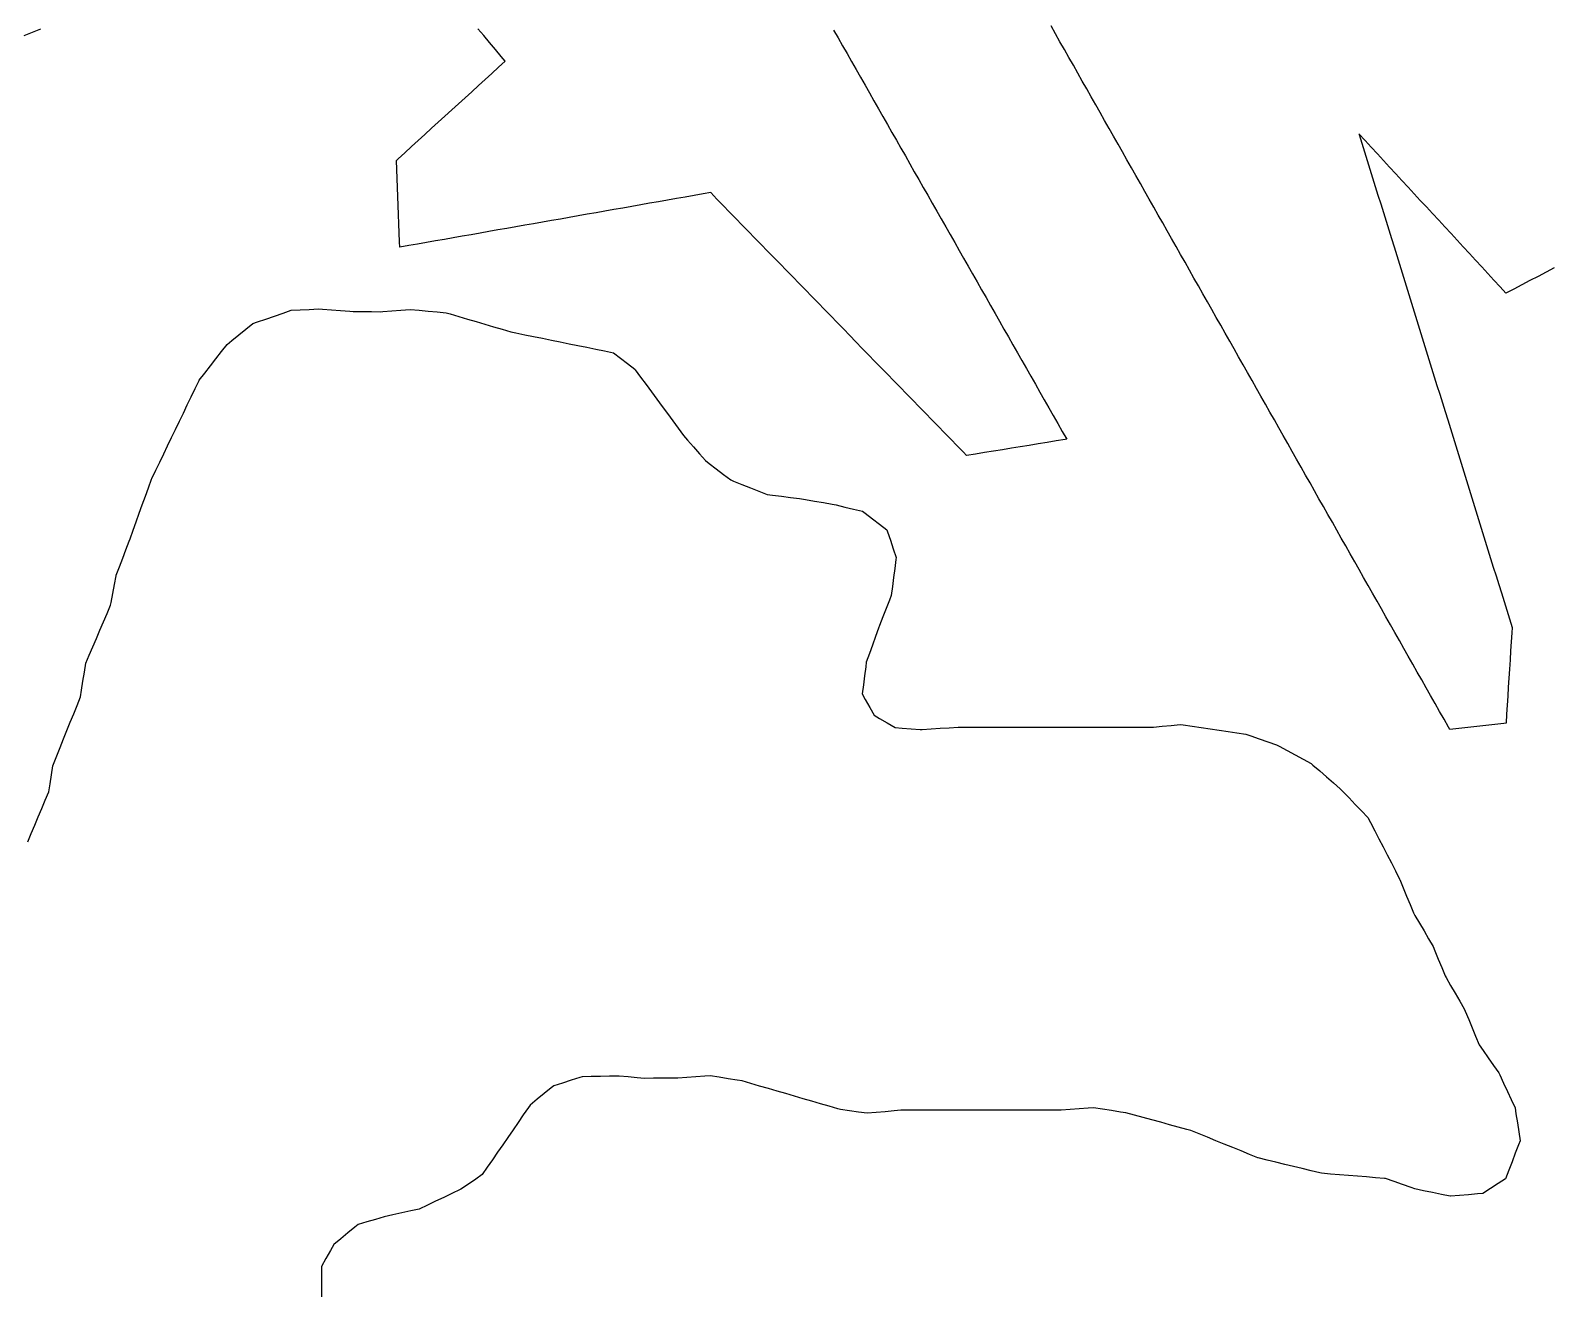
# Model space of a CAD drawing. Header units: millimetres. Extents: x 230 to 3347, y 514 to 5196.
# Drawn here: x 1375.1 to 1542.7, y 4113.9 to 4253.3 of the extents above; entities that cross this region are included whole.
import ezdxf

# ---------------------------------------------------------------- set-up
doc = ezdxf.new("R2010")
doc.units = ezdxf.units.MM
for name, color, linetype in [('ALL_HOLES', 1, 'Continuous'), ('ALL_ISLANDS', 7, 'Continuous'), ('OUTLINE_ISLAND_01', 7, 'Continuous'), ('OUTLINE_ISLAND_01_HOLE_280', 1, 'Continuous')]:
    doc.layers.add(name, color=color, linetype=linetype)

msp = doc.modelspace()

# ---------------------------------------------------------------- linework, layer by layer
at = {"layer": 'ALL_HOLES'}
msp.add_lwpolyline([(1374.7928, 4163.6803), (1375.1821, 4164.6014), (1375.5714, 4165.5225), (1375.9607, 4166.4436), (1376.35, 4167.3647), (1376.7394, 4168.2858), (1377.1287, 4169.2069), (1377.2609, 4170.0828), (1377.4102, 4171.0716), (1377.5594, 4172.0604), (1377.6384, 4172.2573), (1378.0105, 4173.1855), (1378.3827, 4174.1137), (1378.7548, 4175.0418), (1379.127, 4175.97), (1379.4992, 4176.8982), (1379.8713, 4177.8264), (1380.2435, 4178.7545), (1380.6156, 4179.6827), (1380.7357, 4180.4455), (1380.8913, 4181.4334), (1381.0468, 4182.4212), (1381.2024, 4183.409), (1381.5909, 4184.3166), (1381.9845, 4185.2359), (1382.378, 4186.1552), (1382.7716, 4187.0745), (1383.1651, 4187.9938), (1383.5587, 4188.9131), (1383.9522, 4189.8324), (1384.0073, 4190.1272), (1384.191, 4191.1102), (1384.3746, 4192.0932), (1384.5583, 4193.0761), (1384.5783, 4193.129), (1384.9321, 4194.0643), (1385.2859, 4194.9996), (1385.6397, 4195.9349), (1385.9935, 4196.8702), (1386.0928, 4197.1467), (1386.4306, 4198.0879), (1386.7685, 4199.0291), (1387.1063, 4199.9703), (1387.4442, 4200.9115), (1387.782, 4201.8527), (1388.1199, 4202.7939), (1388.4577, 4203.7351), (1388.4996, 4203.8219), (1388.9343, 4204.7225), (1389.369, 4205.6231), (1389.8036, 4206.5237), (1390.2383, 4207.4243), (1390.673, 4208.3249), (1391.1077, 4209.2254), (1391.5424, 4210.126), (1391.977, 4211.0266), (1392.4117, 4211.9272), (1392.8464, 4212.8278), (1393.2811, 4213.7284), (1393.7157, 4214.629), (1393.7334, 4214.6518), (1394.3456, 4215.4425), (1394.9577, 4216.2333), (1395.5699, 4217.024), (1396.182, 4217.8148), (1396.7941, 4218.6055), (1397.3184, 4219.0299), (1398.0956, 4219.6591), (1398.8729, 4220.2883), (1399.6501, 4220.9175), (1400.149, 4221.0912), (1401.0934, 4221.42), (1402.0378, 4221.7488), (1402.9822, 4222.0776), (1403.88, 4222.3901), (1404.8789, 4222.4378), (1405.8777, 4222.4854), (1406.8766, 4222.533), (1407.3439, 4222.4972), (1408.3409, 4222.4209), (1409.338, 4222.3445), (1410.3351, 4222.2682), (1410.7337, 4222.2638), (1411.7336, 4222.2526), (1412.7335, 4222.2415), (1413.7335, 4222.2304), (1414.004, 4222.2512), (1415.001, 4222.3281), (1415.9981, 4222.4049), (1416.9951, 4222.4817), (1416.9979, 4222.4814), (1417.9935, 4222.3873), (1418.9891, 4222.2931), (1419.9846, 4222.199), (1420.9802, 4222.1049), (1421.4225, 4221.9747), (1422.3818, 4221.6923), (1423.3411, 4221.41), (1424.3004, 4221.1277), (1425.2597, 4220.8453), (1426.2191, 4220.563), (1427.1784, 4220.2806), (1428.1377, 4219.9983), (1428.6745, 4219.889), (1429.6544, 4219.6895), (1430.6343, 4219.49), (1431.6142, 4219.2905), (1432.5941, 4219.091), (1433.574, 4218.8915), (1434.5539, 4218.692), (1435.5338, 4218.4924), (1436.5136, 4218.2929), (1437.4935, 4218.0934), (1438.4734, 4217.8939), (1439.4533, 4217.6944), (1440.2161, 4217.1063), (1441.008, 4216.4957), (1441.7999, 4215.8851), (1441.859, 4215.8046), (1442.4509, 4214.9986), (1443.0428, 4214.1926), (1443.6347, 4213.3866), (1444.2266, 4212.5805), (1444.8184, 4211.7745), (1445.4103, 4210.9685), (1446.0022, 4210.1625), (1446.5941, 4209.3565), (1447.186, 4208.5504), (1447.6228, 4208.0481), (1448.279, 4207.2935), (1448.9351, 4206.5389), (1449.5913, 4205.7843), (1450.0084, 4205.4664), (1450.8037, 4204.8602), (1451.599, 4204.254), (1452.3943, 4203.6478), (1452.7013, 4203.5256), (1453.6304, 4203.1558), (1454.5595, 4202.786), (1455.4886, 4202.4162), (1456.4177, 4202.0464), (1457.0123, 4201.9726), (1458.0047, 4201.8494), (1458.9971, 4201.7261), (1459.9895, 4201.6029), (1460.6494, 4201.4907), (1461.6353, 4201.3231), (1462.6211, 4201.1554), (1463.607, 4200.9878), (1464.0136, 4200.8909), (1464.9863, 4200.659), (1465.9591, 4200.4272), (1466.9319, 4200.1953), (1467.2305, 4199.9691), (1468.0277, 4199.3653), (1468.8248, 4198.7615), (1469.622, 4198.1577), (1469.6982, 4197.93), (1470.0155, 4196.9817), (1470.3328, 4196.0333), (1470.6501, 4195.085), (1470.6229, 4194.8728), (1470.4958, 4193.8809), (1470.3688, 4192.889), (1470.2417, 4191.8971), (1470.1146, 4190.9052), (1469.9058, 4190.3777), (1469.5376, 4189.4479), (1469.1694, 4188.5182), (1468.8012, 4187.5884), (1468.6969, 4187.2943), (1468.3626, 4186.3518), (1468.0283, 4185.4093), (1467.694, 4184.4669), (1467.3598, 4183.5244), (1467.2912, 4182.9943), (1467.1628, 4182.0026), (1467.0345, 4181.0109), (1466.9062, 4180.0191), (1467.2492, 4179.4036), (1467.736, 4178.5301), (1468.2228, 4177.6566), (1468.8083, 4177.3164), (1469.6729, 4176.8139), (1470.5375, 4176.3115), (1471.3107, 4176.2504), (1472.3076, 4176.1717), (1473.3045, 4176.093), (1473.5154, 4176.1054), (1474.5136, 4176.1642), (1475.5119, 4176.223), (1476.5102, 4176.2818), (1477.5084, 4176.3406), (1478.062, 4176.3413), (1479.062, 4176.3425), (1480.062, 4176.3437), (1481.062, 4176.3449), (1482.062, 4176.3462), (1483.062, 4176.3474), (1484.062, 4176.3486), (1485.062, 4176.3498), (1486.062, 4176.351), (1487.062, 4176.3522), (1488.062, 4176.3534), (1489.062, 4176.3547), (1490.062, 4176.3559), (1491.062, 4176.3571), (1492.062, 4176.3583), (1493.062, 4176.3595), (1494.062, 4176.3607), (1495.062, 4176.362), (1496.062, 4176.3632), (1497.062, 4176.3644), (1498.062, 4176.3656), (1499.062, 4176.3668), (1500.0016, 4176.4549), (1500.9973, 4176.5483), (1501.9929, 4176.6417), (1502.3338, 4176.5924), (1503.3235, 4176.4492), (1504.3132, 4176.3061), (1505.3029, 4176.163), (1506.2926, 4176.0198), (1507.2823, 4175.8767), (1508.272, 4175.7336), (1509.2617, 4175.5904), (1509.7867, 4175.4042), (1510.7291, 4175.0698), (1511.6715, 4174.7354), (1512.614, 4174.401), (1512.9215, 4174.2361), (1513.8027, 4173.7634), (1514.6839, 4173.2906), (1515.5651, 4172.8179), (1516.4463, 4172.3452), (1516.6488, 4172.1685), (1517.4022, 4171.511), (1518.1557, 4170.8535), (1518.9091, 4170.196), (1519.6626, 4169.5385), (1519.941, 4169.2507), (1520.6364, 4168.5321), (1521.3318, 4167.8135), (1522.0272, 4167.0948), (1522.7226, 4166.3762), (1523.0181, 4165.8032), (1523.4764, 4164.9144), (1523.9347, 4164.0256), (1524.3929, 4163.1367), (1524.8512, 4162.2479), (1525.3095, 4161.3591), (1525.7678, 4160.4703), (1526.2261, 4159.5815), (1526.242, 4159.5425), (1526.619, 4158.6163), (1526.9961, 4157.6901), (1527.3732, 4156.7639), (1527.7503, 4155.8378), (1527.9095, 4155.5664), (1528.4155, 4154.7039), (1528.9215, 4153.8414), (1529.4275, 4152.9789), (1529.9336, 4152.1164), (1530.1166, 4151.6632), (1530.491, 4150.7359), (1530.8655, 4149.8087), (1531.24, 4148.8814), (1531.3452, 4148.7006), (1531.8482, 4147.8363), (1532.3512, 4146.972), (1532.8542, 4146.1078), (1533.3572, 4145.2435), (1533.4634, 4144.985), (1533.8437, 4144.0602), (1534.224, 4143.1353), (1534.6042, 4142.2104), (1534.9845, 4141.2855), (1535.4383, 4140.636), (1536.011, 4139.8163), (1536.5837, 4138.9965), (1537.1564, 4138.1768), (1537.2647, 4137.9457), (1537.6888, 4137.0401), (1538.113, 4136.1345), (1538.5372, 4135.229), (1538.9614, 4134.3234), (1539.0655, 4133.6457), (1539.2173, 4132.6573), (1539.3691, 4131.6689), (1539.521, 4130.6805), (1539.3467, 4130.2235), (1538.9903, 4129.2892), (1538.6339, 4128.3548), (1538.2775, 4127.4205), (1537.9212, 4126.4861), (1537.0876, 4125.9455), (1536.2486, 4125.4013), (1535.4097, 4124.8571), (1534.8245, 4124.8066), (1533.8282, 4124.7206), (1532.8319, 4124.6346), (1531.8356, 4124.5486), (1531.811, 4124.5536), (1530.8315, 4124.7548), (1529.8519, 4124.9559), (1528.8724, 4125.1571), (1527.8928, 4125.3583), (1527.4855, 4125.5037), (1526.5437, 4125.8399), (1525.6019, 4126.1761), (1524.6602, 4126.5124), (1524.5637, 4126.5202), (1523.567, 4126.6009), (1522.5703, 4126.6815), (1521.5735, 4126.7622), (1520.5768, 4126.8428), (1519.58, 4126.9235), (1518.5833, 4127.0041), (1517.5866, 4127.0848), (1517.4256, 4127.1239), (1516.4538, 4127.3598), (1515.4821, 4127.5958), (1514.5103, 4127.8317), (1513.5385, 4128.0677), (1512.5668, 4128.3036), (1511.595, 4128.5396), (1510.6232, 4128.7755), (1510.5768, 4128.7944), (1509.6506, 4129.1715), (1508.7244, 4129.5485), (1507.7982, 4129.9256), (1506.872, 4130.3027), (1505.9459, 4130.6797), (1505.0197, 4131.0568), (1504.0935, 4131.4339), (1503.1673, 4131.8109), (1502.7459, 4131.9255), (1501.7809, 4132.1878), (1500.816, 4132.4502), (1499.851, 4132.7126), (1498.886, 4132.9749), (1497.921, 4133.2373), (1496.9561, 4133.4997), (1495.9911, 4133.762), (1495.4129, 4133.8522), (1494.4249, 4134.0063), (1493.4368, 4134.1605), (1492.4488, 4134.3146), (1491.8403, 4134.2717), (1490.8427, 4134.2013), (1489.8452, 4134.131), (1488.8477, 4134.0607), (1488.1599, 4134.0598), (1487.1599, 4134.0586), (1486.1599, 4134.0574), (1485.1599, 4134.0561), (1484.1599, 4134.0549), (1483.1599, 4134.0537), (1482.1599, 4134.0525), (1481.1599, 4134.0513), (1480.1599, 4134.05), (1479.1599, 4134.0488), (1478.1599, 4134.0476), (1477.1599, 4134.0464), (1476.1599, 4134.0451), (1475.1599, 4134.0439), (1474.1599, 4134.0427), (1473.1599, 4134.0415), (1472.1599, 4134.0402), (1471.1599, 4134.039), (1470.4233, 4133.9737), (1469.4272, 4133.8853), (1468.4311, 4133.7969), (1467.435, 4133.7086), (1466.507, 4133.8374), (1465.5165, 4133.9748), (1464.526, 4134.1123), (1464.2263, 4134.1997), (1463.2663, 4134.4798), (1462.3063, 4134.7598), (1461.3463, 4135.0399), (1460.3863, 4135.32), (1459.4263, 4135.6), (1458.4664, 4135.8801), (1457.5064, 4136.1601), (1456.5464, 4136.4402), (1455.5864, 4136.7202), (1454.6264, 4137.0003), (1453.6664, 4137.2803), (1453.094, 4137.3709), (1452.1063, 4137.5271), (1451.1186, 4137.6834), (1450.1309, 4137.8397), (1449.5327, 4137.798), (1448.5351, 4137.7284), (1447.5375, 4137.6589), (1446.54, 4137.5894), (1445.8727, 4137.5854), (1444.8727, 4137.5794), (1443.8727, 4137.5734), (1442.8727, 4137.5674), (1442.0679, 4137.6398), (1441.0719, 4137.7295), (1440.076, 4137.8192), (1440.0022, 4137.8179), (1439.0024, 4137.8001), (1438.0026, 4137.7823), (1437.0027, 4137.7645), (1436.0029, 4137.7467), (1435.7292, 4137.6597), (1434.7762, 4137.3565), (1433.8233, 4137.0534), (1432.8703, 4136.7502), (1432.5861, 4136.5188), (1431.8107, 4135.8873), (1431.0353, 4135.2559), (1430.2599, 4134.6244), (1430.0676, 4134.3455), (1429.4999, 4133.5222), (1428.9323, 4132.6989), (1428.3647, 4131.8757), (1427.797, 4131.0524), (1427.2294, 4130.2291), (1426.6617, 4129.4058), (1426.0941, 4128.5826), (1425.5264, 4127.7593), (1424.9588, 4126.936), (1424.2548, 4126.452), (1423.4308, 4125.8854), (1422.6068, 4125.3189), (1422.5301, 4125.2824), (1421.6272, 4124.8525), (1420.7243, 4124.4227), (1419.8214, 4123.9929), (1418.9185, 4123.563), (1418.0155, 4123.1332), (1417.0671, 4122.9253), (1416.0902, 4122.7113), (1415.1134, 4122.4972), (1414.1366, 4122.2832), (1413.189, 4121.9992), (1412.2311, 4121.7121), (1411.2732, 4121.425), (1410.9082, 4121.1267), (1410.1338, 4120.494), (1409.3595, 4119.8612), (1408.5851, 4119.2285), (1408.2029, 4118.5478), (1407.7132, 4117.6759), (1407.2236, 4116.804), (1407.2251, 4116.4576), (1407.2295, 4115.4576), (1407.2339, 4114.4576), (1407.2383, 4113.4576)], dxfattribs=at)
at = {"layer": 'ALL_ISLANDS'}
for points in [[(1376.2245, 4253.4128), (1375.2896, 4253.0578), (1374.3548, 4252.7028)], [(1463.7507, 4253.331), (1464.2455, 4252.462), (1464.7403, 4251.593), (1465.2351, 4250.724), (1465.7299, 4249.855), (1466.2247, 4248.986), (1466.7195, 4248.117), (1467.2143, 4247.248), (1467.7091, 4246.379), (1468.2039, 4245.51), (1468.6987, 4244.641), (1469.1935, 4243.772), (1469.6883, 4242.903), (1470.1831, 4242.0339), (1470.6779, 4241.1649), (1471.1727, 4240.2959), (1471.6675, 4239.4269), (1472.1623, 4238.5579), (1472.6571, 4237.6889), (1473.1519, 4236.8199), (1473.6467, 4235.9509), (1474.1415, 4235.0819), (1474.6363, 4234.2129), (1475.1311, 4233.3439), (1475.6259, 4232.4749), (1476.1207, 4231.6059), (1476.6155, 4230.7369), (1477.1103, 4229.8679), (1477.6051, 4228.9989), (1478.1, 4228.1299), (1478.5948, 4227.2609), (1479.0896, 4226.3918), (1479.5844, 4225.5228), (1480.0792, 4224.6538), (1480.574, 4223.7848), (1481.0688, 4222.9158), (1481.5636, 4222.0468), (1482.0584, 4221.1778), (1482.5532, 4220.3088), (1483.048, 4219.4398), (1483.5428, 4218.5708), (1484.0376, 4217.7018), (1484.5324, 4216.8328), (1485.0272, 4215.9638), (1485.522, 4215.0948), (1486.0168, 4214.2258), (1486.5116, 4213.3568), (1487.0064, 4212.4878), (1487.5012, 4211.6188), (1487.996, 4210.7498), (1488.4908, 4209.8807), (1488.9856, 4209.0117), (1489.4804, 4208.1427), (1489.2903, 4208.1118), (1488.3033, 4207.951), (1487.3163, 4207.7902), (1486.3293, 4207.6295), (1485.3423, 4207.4687), (1484.3554, 4207.3079), (1483.3684, 4207.1472), (1482.3814, 4206.9864), (1481.3944, 4206.8256), (1480.4074, 4206.6649), (1479.4204, 4206.5041), (1478.4334, 4206.3433), (1478.0747, 4206.712), (1477.3773, 4207.4287), (1476.6799, 4208.1454), (1475.9826, 4208.8621), (1475.2852, 4209.5788), (1474.5878, 4210.2955), (1473.8904, 4211.0122), (1473.1931, 4211.7289), (1472.4957, 4212.4457), (1471.7983, 4213.1624), (1471.1009, 4213.8791), (1470.4036, 4214.5958), (1469.7062, 4215.3125), (1469.0088, 4216.0292), (1468.3115, 4216.7459), (1467.6141, 4217.4626), (1466.9167, 4218.1793), (1466.2193, 4218.896), (1465.522, 4219.6127), (1464.8246, 4220.3294), (1464.1272, 4221.0462), (1463.4298, 4221.7629), (1462.7325, 4222.4796), (1462.0351, 4223.1963), (1461.3377, 4223.913), (1460.6403, 4224.6297), (1459.943, 4225.3464), (1459.2456, 4226.0631), (1458.5482, 4226.7798), (1457.8508, 4227.4965), (1457.1535, 4228.2132), (1456.4561, 4228.9299), (1455.7587, 4229.6466), (1455.0614, 4230.3634), (1454.364, 4231.0801), (1453.6666, 4231.7968), (1452.9692, 4232.5135), (1452.2719, 4233.2302), (1451.5745, 4233.9469), (1450.8771, 4234.6636), (1450.1797, 4235.3803), (1449.3478, 4235.234), (1448.3629, 4235.0608), (1447.3781, 4234.8877), (1446.3932, 4234.7145), (1445.4083, 4234.5413), (1444.4234, 4234.3681), (1443.4385, 4234.195), (1442.4536, 4234.0218), (1441.4687, 4233.8486), (1440.4838, 4233.6754), (1439.4989, 4233.5022), (1438.514, 4233.3291), (1437.5292, 4233.1559), (1436.5443, 4232.9827), (1435.5594, 4232.8095), (1434.5745, 4232.6363), (1433.5896, 4232.4632), (1432.6047, 4232.29), (1431.6198, 4232.1168), (1430.6349, 4231.9436), (1429.65, 4231.7704), (1428.6651, 4231.5973), (1427.6803, 4231.4241), (1426.6954, 4231.2509), (1425.7105, 4231.0777), (1424.7256, 4230.9045), (1423.7407, 4230.7314), (1422.7558, 4230.5582), (1421.7709, 4230.385), (1420.786, 4230.2118), (1419.8011, 4230.0386), (1418.8162, 4229.8655), (1417.8313, 4229.6923), (1416.8465, 4229.5191), (1415.8616, 4229.3459), (1415.8388, 4229.9477), (1415.8009, 4230.947), (1415.7631, 4231.9463), (1415.7253, 4232.9456), (1415.6874, 4233.9449), (1415.6496, 4234.9441), (1415.6117, 4235.9434), (1415.5739, 4236.9427), (1415.536, 4237.942), (1415.4982, 4238.9413), (1415.6828, 4239.1097), (1416.4215, 4239.7838), (1417.1601, 4240.4579), (1417.8988, 4241.1319), (1418.6374, 4241.806), (1419.3761, 4242.4801), (1420.1148, 4243.1542), (1420.8534, 4243.8282), (1421.5921, 4244.5023), (1422.3308, 4245.1764), (1423.0694, 4245.8505), (1423.8081, 4246.5245), (1424.5468, 4247.1986), (1425.2854, 4247.8727), (1426.0241, 4248.5468), (1426.7628, 4249.2208), (1427.5014, 4249.8949), (1427.058, 4250.4214), (1426.4139, 4251.1864), (1425.7698, 4251.9513), (1425.1257, 4252.7162), (1424.4815, 4253.4811)], [(1543.2646, 4227.0625), (1542.3804, 4226.5953), (1541.4962, 4226.1281), (1540.6121, 4225.661), (1539.7279, 4225.1938), (1538.8437, 4224.7266), (1537.9595, 4224.2595), (1537.3134, 4224.9613), (1536.636, 4225.6969), (1535.9587, 4226.4326), (1535.2813, 4227.1683), (1534.604, 4227.9039), (1533.9266, 4228.6396), (1533.2492, 4229.3752), (1532.5719, 4230.1109), (1531.8945, 4230.8465), (1531.2172, 4231.5822), (1530.5398, 4232.3179), (1529.8625, 4233.0535), (1529.1851, 4233.7892), (1528.5078, 4234.5248), (1527.8304, 4235.2605), (1527.1531, 4235.9961), (1526.4757, 4236.7318), (1525.7984, 4237.4675), (1525.121, 4238.2031), (1524.4437, 4238.9388), (1523.7663, 4239.6744), (1523.089, 4240.4101), (1522.4116, 4241.1458), (1521.7342, 4241.8814), (1521.7627, 4241.7896), (1522.0587, 4240.8345), (1522.3547, 4239.8793), (1522.6508, 4238.9241), (1522.9468, 4237.9689), (1523.2428, 4237.0137), (1523.5388, 4236.0586), (1523.8349, 4235.1034), (1524.1309, 4234.1482), (1524.4269, 4233.193), (1524.7229, 4232.2378), (1525.019, 4231.2827), (1525.315, 4230.3275), (1525.611, 4229.3723), (1525.907, 4228.4171), (1526.2031, 4227.4619), (1526.4991, 4226.5068), (1526.7951, 4225.5516), (1527.0911, 4224.5964), (1527.3872, 4223.6412), (1527.6832, 4222.686), (1527.9792, 4221.7309), (1528.2752, 4220.7757), (1528.5713, 4219.8205), (1528.8673, 4218.8653), (1529.1633, 4217.9101), (1529.4593, 4216.955), (1529.7554, 4215.9998), (1530.0514, 4215.0446), (1530.3474, 4214.0894), (1530.6434, 4213.1342), (1530.9395, 4212.1791), (1531.2355, 4211.2239), (1531.5315, 4210.2687), (1531.8275, 4209.3135), (1532.1236, 4208.3583), (1532.4196, 4207.4031), (1532.7156, 4206.448), (1533.0116, 4205.4928), (1533.3077, 4204.5376), (1533.6037, 4203.5824), (1533.8997, 4202.6272), (1534.1957, 4201.6721), (1534.4918, 4200.7169), (1534.7878, 4199.7617), (1535.0838, 4198.8065), (1535.3798, 4197.8513), (1535.6759, 4196.8962), (1535.9719, 4195.941), (1536.2679, 4194.9858), (1536.5639, 4194.0306), (1536.86, 4193.0754), (1537.156, 4192.1203), (1537.452, 4191.1651), (1537.748, 4190.2099), (1538.0441, 4189.2547), (1538.3401, 4188.2995), (1538.6361, 4187.3444), (1538.599, 4186.7596), (1538.5358, 4185.7616), (1538.4725, 4184.7636), (1538.4092, 4183.7656), (1538.346, 4182.7676), (1538.2827, 4181.7696), (1538.2194, 4180.7716), (1538.1561, 4179.7736), (1538.0929, 4178.7756), (1538.0296, 4177.7776), (1537.9663, 4176.7796), (1537.718, 4176.7528), (1536.7238, 4176.6455), (1535.7296, 4176.5381), (1534.7354, 4176.4308), (1533.7412, 4176.3234), (1532.7469, 4176.2161), (1531.7527, 4176.1087), (1531.6171, 4176.3481), (1531.1242, 4177.2182), (1530.6312, 4178.0883), (1530.1383, 4178.9584), (1529.6454, 4179.8285), (1529.1525, 4180.6985), (1528.6596, 4181.5686), (1528.1667, 4182.4387), (1527.6738, 4183.3088), (1527.1809, 4184.1789), (1526.688, 4185.0489), (1526.195, 4185.919), (1525.7021, 4186.7891), (1525.2092, 4187.6592), (1524.7163, 4188.5293), (1524.2234, 4189.3993), (1523.7305, 4190.2694), (1523.2376, 4191.1395), (1522.7447, 4192.0096), (1522.2517, 4192.8797), (1521.7588, 4193.7497), (1521.2659, 4194.6198), (1520.773, 4195.4899), (1520.2801, 4196.36), (1519.7872, 4197.2301), (1519.2943, 4198.1001), (1518.8014, 4198.9702), (1518.3085, 4199.8403), (1517.8155, 4200.7104), (1517.3226, 4201.5805), (1516.8297, 4202.4505), (1516.3368, 4203.3206), (1515.8439, 4204.1907), (1515.351, 4205.0608), (1514.8581, 4205.9308), (1514.3652, 4206.8009), (1513.8723, 4207.671), (1513.3793, 4208.5411), (1512.8864, 4209.4112), (1512.3935, 4210.2812), (1511.9006, 4211.1513), (1511.4077, 4212.0214), (1510.9148, 4212.8915), (1510.4219, 4213.7616), (1509.929, 4214.6316), (1509.4361, 4215.5017), (1508.9431, 4216.3718), (1508.4502, 4217.2419), (1507.9573, 4218.112), (1507.4644, 4218.982), (1506.9715, 4219.8521), (1506.4786, 4220.7222), (1505.9857, 4221.5923), (1505.4928, 4222.4624), (1504.9999, 4223.3324), (1504.5069, 4224.2025), (1504.014, 4225.0726), (1503.5211, 4225.9427), (1503.0282, 4226.8128), (1502.5353, 4227.6828), (1502.0424, 4228.5529), (1501.5495, 4229.423), (1501.0566, 4230.2931), (1500.5637, 4231.1632), (1500.0707, 4232.0332), (1499.5778, 4232.9033), (1499.0849, 4233.7734), (1498.592, 4234.6435), (1498.0991, 4235.5136), (1497.6062, 4236.3836), (1497.1133, 4237.2537), (1496.6204, 4238.1238), (1496.1274, 4238.9939), (1495.6345, 4239.864), (1495.1416, 4240.734), (1494.6487, 4241.6041), (1494.1558, 4242.4742), (1493.6629, 4243.3443), (1493.17, 4244.2143), (1492.6771, 4245.0844), (1492.1842, 4245.9545), (1491.6912, 4246.8246), (1491.1983, 4247.6947), (1490.7054, 4248.5647), (1490.2125, 4249.4348), (1489.7196, 4250.3049), (1489.2267, 4251.175), (1488.7338, 4252.0451), (1488.2409, 4252.9151), (1487.748, 4253.7852)]]:
    msp.add_lwpolyline(points, dxfattribs=at)
at = {"layer": 'OUTLINE_ISLAND_01'}
for points in [[(1376.2245, 4253.4128), (1375.2896, 4253.0578), (1374.3548, 4252.7028)], [(1463.7507, 4253.331), (1464.2455, 4252.462), (1464.7403, 4251.593), (1465.2351, 4250.724), (1465.7299, 4249.855), (1466.2247, 4248.986), (1466.7195, 4248.117), (1467.2143, 4247.248), (1467.7091, 4246.379), (1468.2039, 4245.51), (1468.6987, 4244.641), (1469.1935, 4243.772), (1469.6883, 4242.903), (1470.1831, 4242.0339), (1470.6779, 4241.1649), (1471.1727, 4240.2959), (1471.6675, 4239.4269), (1472.1623, 4238.5579), (1472.6571, 4237.6889), (1473.1519, 4236.8199), (1473.6467, 4235.9509), (1474.1415, 4235.0819), (1474.6363, 4234.2129), (1475.1311, 4233.3439), (1475.6259, 4232.4749), (1476.1207, 4231.6059), (1476.6155, 4230.7369), (1477.1103, 4229.8679), (1477.6051, 4228.9989), (1478.1, 4228.1299), (1478.5948, 4227.2609), (1479.0896, 4226.3918), (1479.5844, 4225.5228), (1480.0792, 4224.6538), (1480.574, 4223.7848), (1481.0688, 4222.9158), (1481.5636, 4222.0468), (1482.0584, 4221.1778), (1482.5532, 4220.3088), (1483.048, 4219.4398), (1483.5428, 4218.5708), (1484.0376, 4217.7018), (1484.5324, 4216.8328), (1485.0272, 4215.9638), (1485.522, 4215.0948), (1486.0168, 4214.2258), (1486.5116, 4213.3568), (1487.0064, 4212.4878), (1487.5012, 4211.6188), (1487.996, 4210.7498), (1488.4908, 4209.8807), (1488.9856, 4209.0117), (1489.4804, 4208.1427), (1489.2903, 4208.1118), (1488.3033, 4207.951), (1487.3163, 4207.7902), (1486.3293, 4207.6295), (1485.3423, 4207.4687), (1484.3554, 4207.3079), (1483.3684, 4207.1472), (1482.3814, 4206.9864), (1481.3944, 4206.8256), (1480.4074, 4206.6649), (1479.4204, 4206.5041), (1478.4334, 4206.3433), (1478.0747, 4206.712), (1477.3773, 4207.4287), (1476.6799, 4208.1454), (1475.9826, 4208.8621), (1475.2852, 4209.5788), (1474.5878, 4210.2955), (1473.8904, 4211.0122), (1473.1931, 4211.7289), (1472.4957, 4212.4457), (1471.7983, 4213.1624), (1471.1009, 4213.8791), (1470.4036, 4214.5958), (1469.7062, 4215.3125), (1469.0088, 4216.0292), (1468.3115, 4216.7459), (1467.6141, 4217.4626), (1466.9167, 4218.1793), (1466.2193, 4218.896), (1465.522, 4219.6127), (1464.8246, 4220.3294), (1464.1272, 4221.0462), (1463.4298, 4221.7629), (1462.7325, 4222.4796), (1462.0351, 4223.1963), (1461.3377, 4223.913), (1460.6403, 4224.6297), (1459.943, 4225.3464), (1459.2456, 4226.0631), (1458.5482, 4226.7798), (1457.8508, 4227.4965), (1457.1535, 4228.2132), (1456.4561, 4228.9299), (1455.7587, 4229.6466), (1455.0614, 4230.3634), (1454.364, 4231.0801), (1453.6666, 4231.7968), (1452.9692, 4232.5135), (1452.2719, 4233.2302), (1451.5745, 4233.9469), (1450.8771, 4234.6636), (1450.1797, 4235.3803), (1449.3478, 4235.234), (1448.3629, 4235.0608), (1447.3781, 4234.8877), (1446.3932, 4234.7145), (1445.4083, 4234.5413), (1444.4234, 4234.3681), (1443.4385, 4234.195), (1442.4536, 4234.0218), (1441.4687, 4233.8486), (1440.4838, 4233.6754), (1439.4989, 4233.5022), (1438.514, 4233.3291), (1437.5292, 4233.1559), (1436.5443, 4232.9827), (1435.5594, 4232.8095), (1434.5745, 4232.6363), (1433.5896, 4232.4632), (1432.6047, 4232.29), (1431.6198, 4232.1168), (1430.6349, 4231.9436), (1429.65, 4231.7704), (1428.6651, 4231.5973), (1427.6803, 4231.4241), (1426.6954, 4231.2509), (1425.7105, 4231.0777), (1424.7256, 4230.9045), (1423.7407, 4230.7314), (1422.7558, 4230.5582), (1421.7709, 4230.385), (1420.786, 4230.2118), (1419.8011, 4230.0386), (1418.8162, 4229.8655), (1417.8313, 4229.6923), (1416.8465, 4229.5191), (1415.8616, 4229.3459), (1415.8388, 4229.9477), (1415.8009, 4230.947), (1415.7631, 4231.9463), (1415.7253, 4232.9456), (1415.6874, 4233.9449), (1415.6496, 4234.9441), (1415.6117, 4235.9434), (1415.5739, 4236.9427), (1415.536, 4237.942), (1415.4982, 4238.9413), (1415.6828, 4239.1097), (1416.4215, 4239.7838), (1417.1601, 4240.4579), (1417.8988, 4241.1319), (1418.6374, 4241.806), (1419.3761, 4242.4801), (1420.1148, 4243.1542), (1420.8534, 4243.8282), (1421.5921, 4244.5023), (1422.3308, 4245.1764), (1423.0694, 4245.8505), (1423.8081, 4246.5245), (1424.5468, 4247.1986), (1425.2854, 4247.8727), (1426.0241, 4248.5468), (1426.7628, 4249.2208), (1427.5014, 4249.8949), (1427.058, 4250.4214), (1426.4139, 4251.1864), (1425.7698, 4251.9513), (1425.1257, 4252.7162), (1424.4815, 4253.4811)], [(1543.2646, 4227.0625), (1542.3804, 4226.5953), (1541.4962, 4226.1281), (1540.6121, 4225.661), (1539.7279, 4225.1938), (1538.8437, 4224.7266), (1537.9595, 4224.2595), (1537.3134, 4224.9613), (1536.636, 4225.6969), (1535.9587, 4226.4326), (1535.2813, 4227.1683), (1534.604, 4227.9039), (1533.9266, 4228.6396), (1533.2492, 4229.3752), (1532.5719, 4230.1109), (1531.8945, 4230.8465), (1531.2172, 4231.5822), (1530.5398, 4232.3179), (1529.8625, 4233.0535), (1529.1851, 4233.7892), (1528.5078, 4234.5248), (1527.8304, 4235.2605), (1527.1531, 4235.9961), (1526.4757, 4236.7318), (1525.7984, 4237.4675), (1525.121, 4238.2031), (1524.4437, 4238.9388), (1523.7663, 4239.6744), (1523.089, 4240.4101), (1522.4116, 4241.1458), (1521.7342, 4241.8814), (1521.7627, 4241.7896), (1522.0587, 4240.8345), (1522.3547, 4239.8793), (1522.6508, 4238.9241), (1522.9468, 4237.9689), (1523.2428, 4237.0137), (1523.5388, 4236.0586), (1523.8349, 4235.1034), (1524.1309, 4234.1482), (1524.4269, 4233.193), (1524.7229, 4232.2378), (1525.019, 4231.2827), (1525.315, 4230.3275), (1525.611, 4229.3723), (1525.907, 4228.4171), (1526.2031, 4227.4619), (1526.4991, 4226.5068), (1526.7951, 4225.5516), (1527.0911, 4224.5964), (1527.3872, 4223.6412), (1527.6832, 4222.686), (1527.9792, 4221.7309), (1528.2752, 4220.7757), (1528.5713, 4219.8205), (1528.8673, 4218.8653), (1529.1633, 4217.9101), (1529.4593, 4216.955), (1529.7554, 4215.9998), (1530.0514, 4215.0446), (1530.3474, 4214.0894), (1530.6434, 4213.1342), (1530.9395, 4212.1791), (1531.2355, 4211.2239), (1531.5315, 4210.2687), (1531.8275, 4209.3135), (1532.1236, 4208.3583), (1532.4196, 4207.4031), (1532.7156, 4206.448), (1533.0116, 4205.4928), (1533.3077, 4204.5376), (1533.6037, 4203.5824), (1533.8997, 4202.6272), (1534.1957, 4201.6721), (1534.4918, 4200.7169), (1534.7878, 4199.7617), (1535.0838, 4198.8065), (1535.3798, 4197.8513), (1535.6759, 4196.8962), (1535.9719, 4195.941), (1536.2679, 4194.9858), (1536.5639, 4194.0306), (1536.86, 4193.0754), (1537.156, 4192.1203), (1537.452, 4191.1651), (1537.748, 4190.2099), (1538.0441, 4189.2547), (1538.3401, 4188.2995), (1538.6361, 4187.3444), (1538.599, 4186.7596), (1538.5358, 4185.7616), (1538.4725, 4184.7636), (1538.4092, 4183.7656), (1538.346, 4182.7676), (1538.2827, 4181.7696), (1538.2194, 4180.7716), (1538.1561, 4179.7736), (1538.0929, 4178.7756), (1538.0296, 4177.7776), (1537.9663, 4176.7796), (1537.718, 4176.7528), (1536.7238, 4176.6455), (1535.7296, 4176.5381), (1534.7354, 4176.4308), (1533.7412, 4176.3234), (1532.7469, 4176.2161), (1531.7527, 4176.1087), (1531.6171, 4176.3481), (1531.1242, 4177.2182), (1530.6312, 4178.0883), (1530.1383, 4178.9584), (1529.6454, 4179.8285), (1529.1525, 4180.6985), (1528.6596, 4181.5686), (1528.1667, 4182.4387), (1527.6738, 4183.3088), (1527.1809, 4184.1789), (1526.688, 4185.0489), (1526.195, 4185.919), (1525.7021, 4186.7891), (1525.2092, 4187.6592), (1524.7163, 4188.5293), (1524.2234, 4189.3993), (1523.7305, 4190.2694), (1523.2376, 4191.1395), (1522.7447, 4192.0096), (1522.2517, 4192.8797), (1521.7588, 4193.7497), (1521.2659, 4194.6198), (1520.773, 4195.4899), (1520.2801, 4196.36), (1519.7872, 4197.2301), (1519.2943, 4198.1001), (1518.8014, 4198.9702), (1518.3085, 4199.8403), (1517.8155, 4200.7104), (1517.3226, 4201.5805), (1516.8297, 4202.4505), (1516.3368, 4203.3206), (1515.8439, 4204.1907), (1515.351, 4205.0608), (1514.8581, 4205.9308), (1514.3652, 4206.8009), (1513.8723, 4207.671), (1513.3793, 4208.5411), (1512.8864, 4209.4112), (1512.3935, 4210.2812), (1511.9006, 4211.1513), (1511.4077, 4212.0214), (1510.9148, 4212.8915), (1510.4219, 4213.7616), (1509.929, 4214.6316), (1509.4361, 4215.5017), (1508.9431, 4216.3718), (1508.4502, 4217.2419), (1507.9573, 4218.112), (1507.4644, 4218.982), (1506.9715, 4219.8521), (1506.4786, 4220.7222), (1505.9857, 4221.5923), (1505.4928, 4222.4624), (1504.9999, 4223.3324), (1504.5069, 4224.2025), (1504.014, 4225.0726), (1503.5211, 4225.9427), (1503.0282, 4226.8128), (1502.5353, 4227.6828), (1502.0424, 4228.5529), (1501.5495, 4229.423), (1501.0566, 4230.2931), (1500.5637, 4231.1632), (1500.0707, 4232.0332), (1499.5778, 4232.9033), (1499.0849, 4233.7734), (1498.592, 4234.6435), (1498.0991, 4235.5136), (1497.6062, 4236.3836), (1497.1133, 4237.2537), (1496.6204, 4238.1238), (1496.1274, 4238.9939), (1495.6345, 4239.864), (1495.1416, 4240.734), (1494.6487, 4241.6041), (1494.1558, 4242.4742), (1493.6629, 4243.3443), (1493.17, 4244.2143), (1492.6771, 4245.0844), (1492.1842, 4245.9545), (1491.6912, 4246.8246), (1491.1983, 4247.6947), (1490.7054, 4248.5647), (1490.2125, 4249.4348), (1489.7196, 4250.3049), (1489.2267, 4251.175), (1488.7338, 4252.0451), (1488.2409, 4252.9151), (1487.748, 4253.7852)]]:
    msp.add_lwpolyline(points, dxfattribs=at)
at = {"layer": 'OUTLINE_ISLAND_01_HOLE_280'}
msp.add_lwpolyline([(1374.7928, 4163.6803), (1375.1821, 4164.6014), (1375.5714, 4165.5225), (1375.9607, 4166.4436), (1376.35, 4167.3647), (1376.7394, 4168.2858), (1377.1287, 4169.2069), (1377.2609, 4170.0828), (1377.4102, 4171.0716), (1377.5594, 4172.0604), (1377.6384, 4172.2573), (1378.0105, 4173.1855), (1378.3827, 4174.1137), (1378.7548, 4175.0418), (1379.127, 4175.97), (1379.4992, 4176.8982), (1379.8713, 4177.8264), (1380.2435, 4178.7545), (1380.6156, 4179.6827), (1380.7357, 4180.4455), (1380.8913, 4181.4334), (1381.0468, 4182.4212), (1381.2024, 4183.409), (1381.5909, 4184.3166), (1381.9845, 4185.2359), (1382.378, 4186.1552), (1382.7716, 4187.0745), (1383.1651, 4187.9938), (1383.5587, 4188.9131), (1383.9522, 4189.8324), (1384.0073, 4190.1272), (1384.191, 4191.1102), (1384.3746, 4192.0932), (1384.5583, 4193.0761), (1384.5783, 4193.129), (1384.9321, 4194.0643), (1385.2859, 4194.9996), (1385.6397, 4195.9349), (1385.9935, 4196.8702), (1386.0928, 4197.1467), (1386.4306, 4198.0879), (1386.7685, 4199.0291), (1387.1063, 4199.9703), (1387.4442, 4200.9115), (1387.782, 4201.8527), (1388.1199, 4202.7939), (1388.4577, 4203.7351), (1388.4996, 4203.8219), (1388.9343, 4204.7225), (1389.369, 4205.6231), (1389.8036, 4206.5237), (1390.2383, 4207.4243), (1390.673, 4208.3249), (1391.1077, 4209.2254), (1391.5424, 4210.126), (1391.977, 4211.0266), (1392.4117, 4211.9272), (1392.8464, 4212.8278), (1393.2811, 4213.7284), (1393.7157, 4214.629), (1393.7334, 4214.6518), (1394.3456, 4215.4425), (1394.9577, 4216.2333), (1395.5699, 4217.024), (1396.182, 4217.8148), (1396.7941, 4218.6055), (1397.3184, 4219.0299), (1398.0956, 4219.6591), (1398.8729, 4220.2883), (1399.6501, 4220.9175), (1400.149, 4221.0912), (1401.0934, 4221.42), (1402.0378, 4221.7488), (1402.9822, 4222.0776), (1403.88, 4222.3901), (1404.8789, 4222.4378), (1405.8777, 4222.4854), (1406.8766, 4222.533), (1407.3439, 4222.4972), (1408.3409, 4222.4209), (1409.338, 4222.3445), (1410.3351, 4222.2682), (1410.7337, 4222.2638), (1411.7336, 4222.2526), (1412.7335, 4222.2415), (1413.7335, 4222.2304), (1414.004, 4222.2512), (1415.001, 4222.3281), (1415.9981, 4222.4049), (1416.9951, 4222.4817), (1416.9979, 4222.4814), (1417.9935, 4222.3873), (1418.9891, 4222.2931), (1419.9846, 4222.199), (1420.9802, 4222.1049), (1421.4225, 4221.9747), (1422.3818, 4221.6923), (1423.3411, 4221.41), (1424.3004, 4221.1277), (1425.2597, 4220.8453), (1426.2191, 4220.563), (1427.1784, 4220.2806), (1428.1377, 4219.9983), (1428.6745, 4219.889), (1429.6544, 4219.6895), (1430.6343, 4219.49), (1431.6142, 4219.2905), (1432.5941, 4219.091), (1433.574, 4218.8915), (1434.5539, 4218.692), (1435.5338, 4218.4924), (1436.5136, 4218.2929), (1437.4935, 4218.0934), (1438.4734, 4217.8939), (1439.4533, 4217.6944), (1440.2161, 4217.1063), (1441.008, 4216.4957), (1441.7999, 4215.8851), (1441.859, 4215.8046), (1442.4509, 4214.9986), (1443.0428, 4214.1926), (1443.6347, 4213.3866), (1444.2266, 4212.5805), (1444.8184, 4211.7745), (1445.4103, 4210.9685), (1446.0022, 4210.1625), (1446.5941, 4209.3565), (1447.186, 4208.5504), (1447.6228, 4208.0481), (1448.279, 4207.2935), (1448.9351, 4206.5389), (1449.5913, 4205.7843), (1450.0084, 4205.4664), (1450.8037, 4204.8602), (1451.599, 4204.254), (1452.3943, 4203.6478), (1452.7013, 4203.5256), (1453.6304, 4203.1558), (1454.5595, 4202.786), (1455.4886, 4202.4162), (1456.4177, 4202.0464), (1457.0123, 4201.9726), (1458.0047, 4201.8494), (1458.9971, 4201.7261), (1459.9895, 4201.6029), (1460.6494, 4201.4907), (1461.6353, 4201.3231), (1462.6211, 4201.1554), (1463.607, 4200.9878), (1464.0136, 4200.8909), (1464.9863, 4200.659), (1465.9591, 4200.4272), (1466.9319, 4200.1953), (1467.2305, 4199.9691), (1468.0277, 4199.3653), (1468.8248, 4198.7615), (1469.622, 4198.1577), (1469.6982, 4197.93), (1470.0155, 4196.9817), (1470.3328, 4196.0333), (1470.6501, 4195.085), (1470.6229, 4194.8728), (1470.4958, 4193.8809), (1470.3688, 4192.889), (1470.2417, 4191.8971), (1470.1146, 4190.9052), (1469.9058, 4190.3777), (1469.5376, 4189.4479), (1469.1694, 4188.5182), (1468.8012, 4187.5884), (1468.6969, 4187.2943), (1468.3626, 4186.3518), (1468.0283, 4185.4093), (1467.694, 4184.4669), (1467.3598, 4183.5244), (1467.2912, 4182.9943), (1467.1628, 4182.0026), (1467.0345, 4181.0109), (1466.9062, 4180.0191), (1467.2492, 4179.4036), (1467.736, 4178.5301), (1468.2228, 4177.6566), (1468.8083, 4177.3164), (1469.6729, 4176.8139), (1470.5375, 4176.3115), (1471.3107, 4176.2504), (1472.3076, 4176.1717), (1473.3045, 4176.093), (1473.5154, 4176.1054), (1474.5136, 4176.1642), (1475.5119, 4176.223), (1476.5102, 4176.2818), (1477.5084, 4176.3406), (1478.062, 4176.3413), (1479.062, 4176.3425), (1480.062, 4176.3437), (1481.062, 4176.3449), (1482.062, 4176.3462), (1483.062, 4176.3474), (1484.062, 4176.3486), (1485.062, 4176.3498), (1486.062, 4176.351), (1487.062, 4176.3522), (1488.062, 4176.3534), (1489.062, 4176.3547), (1490.062, 4176.3559), (1491.062, 4176.3571), (1492.062, 4176.3583), (1493.062, 4176.3595), (1494.062, 4176.3607), (1495.062, 4176.362), (1496.062, 4176.3632), (1497.062, 4176.3644), (1498.062, 4176.3656), (1499.062, 4176.3668), (1500.0016, 4176.4549), (1500.9973, 4176.5483), (1501.9929, 4176.6417), (1502.3338, 4176.5924), (1503.3235, 4176.4492), (1504.3132, 4176.3061), (1505.3029, 4176.163), (1506.2926, 4176.0198), (1507.2823, 4175.8767), (1508.272, 4175.7336), (1509.2617, 4175.5904), (1509.7867, 4175.4042), (1510.7291, 4175.0698), (1511.6715, 4174.7354), (1512.614, 4174.401), (1512.9215, 4174.2361), (1513.8027, 4173.7634), (1514.6839, 4173.2906), (1515.5651, 4172.8179), (1516.4463, 4172.3452), (1516.6488, 4172.1685), (1517.4022, 4171.511), (1518.1557, 4170.8535), (1518.9091, 4170.196), (1519.6626, 4169.5385), (1519.941, 4169.2507), (1520.6364, 4168.5321), (1521.3318, 4167.8135), (1522.0272, 4167.0948), (1522.7226, 4166.3762), (1523.0181, 4165.8032), (1523.4764, 4164.9144), (1523.9347, 4164.0256), (1524.3929, 4163.1367), (1524.8512, 4162.2479), (1525.3095, 4161.3591), (1525.7678, 4160.4703), (1526.2261, 4159.5815), (1526.242, 4159.5425), (1526.619, 4158.6163), (1526.9961, 4157.6901), (1527.3732, 4156.7639), (1527.7503, 4155.8378), (1527.9095, 4155.5664), (1528.4155, 4154.7039), (1528.9215, 4153.8414), (1529.4275, 4152.9789), (1529.9336, 4152.1164), (1530.1166, 4151.6632), (1530.491, 4150.7359), (1530.8655, 4149.8087), (1531.24, 4148.8814), (1531.3452, 4148.7006), (1531.8482, 4147.8363), (1532.3512, 4146.972), (1532.8542, 4146.1078), (1533.3572, 4145.2435), (1533.4634, 4144.985), (1533.8437, 4144.0602), (1534.224, 4143.1353), (1534.6042, 4142.2104), (1534.9845, 4141.2855), (1535.4383, 4140.636), (1536.011, 4139.8163), (1536.5837, 4138.9965), (1537.1564, 4138.1768), (1537.2647, 4137.9457), (1537.6888, 4137.0401), (1538.113, 4136.1345), (1538.5372, 4135.229), (1538.9614, 4134.3234), (1539.0655, 4133.6457), (1539.2173, 4132.6573), (1539.3691, 4131.6689), (1539.521, 4130.6805), (1539.3467, 4130.2235), (1538.9903, 4129.2892), (1538.6339, 4128.3548), (1538.2775, 4127.4205), (1537.9212, 4126.4861), (1537.0876, 4125.9455), (1536.2486, 4125.4013), (1535.4097, 4124.8571), (1534.8245, 4124.8066), (1533.8282, 4124.7206), (1532.8319, 4124.6346), (1531.8356, 4124.5486), (1531.811, 4124.5536), (1530.8315, 4124.7548), (1529.8519, 4124.9559), (1528.8724, 4125.1571), (1527.8928, 4125.3583), (1527.4855, 4125.5037), (1526.5437, 4125.8399), (1525.6019, 4126.1761), (1524.6602, 4126.5124), (1524.5637, 4126.5202), (1523.567, 4126.6009), (1522.5703, 4126.6815), (1521.5735, 4126.7622), (1520.5768, 4126.8428), (1519.58, 4126.9235), (1518.5833, 4127.0041), (1517.5866, 4127.0848), (1517.4256, 4127.1239), (1516.4538, 4127.3598), (1515.4821, 4127.5958), (1514.5103, 4127.8317), (1513.5385, 4128.0677), (1512.5668, 4128.3036), (1511.595, 4128.5396), (1510.6232, 4128.7755), (1510.5768, 4128.7944), (1509.6506, 4129.1715), (1508.7244, 4129.5485), (1507.7982, 4129.9256), (1506.872, 4130.3027), (1505.9459, 4130.6797), (1505.0197, 4131.0568), (1504.0935, 4131.4339), (1503.1673, 4131.8109), (1502.7459, 4131.9255), (1501.7809, 4132.1878), (1500.816, 4132.4502), (1499.851, 4132.7126), (1498.886, 4132.9749), (1497.921, 4133.2373), (1496.9561, 4133.4997), (1495.9911, 4133.762), (1495.4129, 4133.8522), (1494.4249, 4134.0063), (1493.4368, 4134.1605), (1492.4488, 4134.3146), (1491.8403, 4134.2717), (1490.8427, 4134.2013), (1489.8452, 4134.131), (1488.8477, 4134.0607), (1488.1599, 4134.0598), (1487.1599, 4134.0586), (1486.1599, 4134.0574), (1485.1599, 4134.0561), (1484.1599, 4134.0549), (1483.1599, 4134.0537), (1482.1599, 4134.0525), (1481.1599, 4134.0513), (1480.1599, 4134.05), (1479.1599, 4134.0488), (1478.1599, 4134.0476), (1477.1599, 4134.0464), (1476.1599, 4134.0451), (1475.1599, 4134.0439), (1474.1599, 4134.0427), (1473.1599, 4134.0415), (1472.1599, 4134.0402), (1471.1599, 4134.039), (1470.4233, 4133.9737), (1469.4272, 4133.8853), (1468.4311, 4133.7969), (1467.435, 4133.7086), (1466.507, 4133.8374), (1465.5165, 4133.9748), (1464.526, 4134.1123), (1464.2263, 4134.1997), (1463.2663, 4134.4798), (1462.3063, 4134.7598), (1461.3463, 4135.0399), (1460.3863, 4135.32), (1459.4263, 4135.6), (1458.4664, 4135.8801), (1457.5064, 4136.1601), (1456.5464, 4136.4402), (1455.5864, 4136.7202), (1454.6264, 4137.0003), (1453.6664, 4137.2803), (1453.094, 4137.3709), (1452.1063, 4137.5271), (1451.1186, 4137.6834), (1450.1309, 4137.8397), (1449.5327, 4137.798), (1448.5351, 4137.7284), (1447.5375, 4137.6589), (1446.54, 4137.5894), (1445.8727, 4137.5854), (1444.8727, 4137.5794), (1443.8727, 4137.5734), (1442.8727, 4137.5674), (1442.0679, 4137.6398), (1441.0719, 4137.7295), (1440.076, 4137.8192), (1440.0022, 4137.8179), (1439.0024, 4137.8001), (1438.0026, 4137.7823), (1437.0027, 4137.7645), (1436.0029, 4137.7467), (1435.7292, 4137.6597), (1434.7762, 4137.3565), (1433.8233, 4137.0534), (1432.8703, 4136.7502), (1432.5861, 4136.5188), (1431.8107, 4135.8873), (1431.0353, 4135.2559), (1430.2599, 4134.6244), (1430.0676, 4134.3455), (1429.4999, 4133.5222), (1428.9323, 4132.6989), (1428.3647, 4131.8757), (1427.797, 4131.0524), (1427.2294, 4130.2291), (1426.6617, 4129.4058), (1426.0941, 4128.5826), (1425.5264, 4127.7593), (1424.9588, 4126.936), (1424.2548, 4126.452), (1423.4308, 4125.8854), (1422.6068, 4125.3189), (1422.5301, 4125.2824), (1421.6272, 4124.8525), (1420.7243, 4124.4227), (1419.8214, 4123.9929), (1418.9185, 4123.563), (1418.0155, 4123.1332), (1417.0671, 4122.9253), (1416.0902, 4122.7113), (1415.1134, 4122.4972), (1414.1366, 4122.2832), (1413.189, 4121.9992), (1412.2311, 4121.7121), (1411.2732, 4121.425), (1410.9082, 4121.1267), (1410.1338, 4120.494), (1409.3595, 4119.8612), (1408.5851, 4119.2285), (1408.2029, 4118.5478), (1407.7132, 4117.6759), (1407.2236, 4116.804), (1407.2251, 4116.4576), (1407.2295, 4115.4576), (1407.2339, 4114.4576), (1407.2383, 4113.4576)], dxfattribs=at)

doc.saveas('drawing.dxf')
